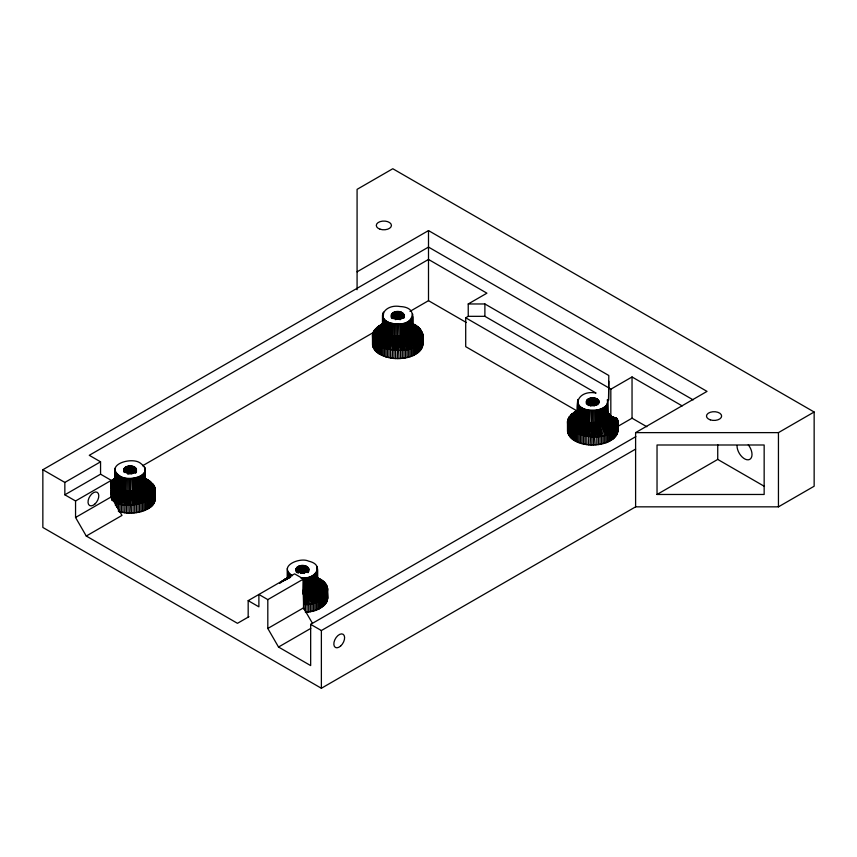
<?xml version="1.0" encoding="UTF-8"?>
<svg xmlns="http://www.w3.org/2000/svg" width="857" height="857" viewBox="0 0 857 857"><rect width="100%" height="100%" fill="white"/><g stroke="black" fill="none" stroke-linecap="round" stroke-linejoin="round"><path stroke-width="1.29" d="M110.971 483.198L115.224 480.423C114.57 495.421 148.85 494.178 144.212 478.806C176.821 495.314 128.957 513.022 114.142 501.549L120.119 488.586L120.119 476.224C103.536 464.901 132.342 456.203 140.602 463.337C155.995 474.746 128.218 482.684 120.119 476.224M292.451 575.711C277.229 566.488 299.864 556.793 308.616 561.153C326.528 565.213 313.062 581.057 300.657 577.832M144.64 467.14L144.64 479.513L154.774 487.119C155.128 494.318 157.281 504.045 149.129 508.105C142.905 512.079 135.299 513.332 128.014 513.043L128.336 478.335M412.678 323.839C423.626 327.224 425.158 340.615 421.087 349.506C415.142 357.015 404.654 358.826 395.58 358.558L395.891 323.86C374.327 322.564 382.64 303.41 400.123 306.538C420.369 307.267 412.356 327.353 395.891 323.86M567.891 427.686C565.599 440.905 583.317 445.404 593.472 445.008L593.815 410.299C599.568 410.235 609.381 407.021 607.452 399.63L608.556 400.262L608.813 375.505L484.891 303.967L468.233 303.967L468.233 316.329L465.705 317.797L465.705 346.657L577.179 411.017M303.71 609.027L303.71 604.314C319.832 606.767 339.875 586.938 317.476 577.832L321.996 580.532L317.797 578.132M305.392 612.487L313.458 611.127L319.072 608.973L324.385 605.224L326.913 601.625L327.695 597.758L327.106 586.617L317.979 579.771L326.688 585.674M383.036 323.667C344.535 347.706 426.058 365.061 422.34 332.645L412.196 325.039L421.398 330.781L412.838 325.039L420.766 329.881L412.303 324.332L420.026 329.002L412.699 324.321L419.191 328.156M608.556 400.262L608.813 381.354M607.452 399.63L607.827 414.242L610.827 416.384L617.136 418.548C622.289 451.639 538.914 434.21 578.218 409.946M128.014 513.043L126.343 512.925L127.05 478.217M395.58 358.558L393.899 358.451L394.606 323.742M591.801 445.008L592.519 410.321C569.359 410.257 576.686 389.217 596.054 393.052L465.705 317.797M593.472 445.008L600.071 444.376L607.538 442.233L613.376 438.795L616.965 434.445L617.94 430.632L617.897 421.408L611.448 416.545L617.94 422.383L607.827 414.242C606.156 421.773 596.408 423.112 589.927 422.544C575.893 421.783 576.172 410.985 577.993 399.437M126.343 512.925L124.683 512.743L125.786 478.035M393.899 358.451L392.238 358.269L393.342 323.55M129.696 513.086L130.939 478.388M296.179 568.716C296.833 574.147 307.106 574.233 308.756 569.327C307.438 563.178 293.983 564.409 296.136 571.823M302.928 594.083L303.26 577.875M391.413 314.744C392.067 320.175 402.34 320.261 403.99 315.355C402.672 309.206 389.217 310.448 391.37 317.861M397.262 358.612L398.494 323.903M586.413 401.151C587.077 406.582 597.35 406.657 598.989 401.762C597.8 395.805 584.71 396.705 586.413 403.776M422.651 341.857L422.651 333.609L412.731 326.506C411.424 339.897 384.247 339.94 382.608 326.699L372.602 334.091L372.72 346.217L375.345 350.824L379.244 353.995L385.918 356.94L392.238 358.269M588.47 444.815L589.927 410.171M128.014 504.794L129.632 490.761L129.632 478.388M395.58 350.32L397.198 336.287L397.198 323.914M586.831 444.622L586.831 436.374L588.652 422.372L588.652 410.01M126.343 504.677L128.336 490.707M393.899 350.202L395.891 336.233M585.213 444.365L585.213 436.117L587.42 422.147L587.42 409.775M303.71 604.314L303.26 590.248C308.948 590.098 318.001 587.623 317.497 580.478L327.417 587.57L327.524 599.707M124.683 504.505L127.05 490.579M392.238 350.02L394.606 336.105M583.628 444.044L583.628 435.795L586.22 421.858L586.22 409.485M588.47 436.567L591.212 422.651L591.212 410.278M586.831 436.374L589.927 422.544M124.683 512.743L121.437 512.197L121.437 503.959L124.554 490.15L124.554 477.788M389.003 357.723L389.003 349.474L392.11 335.676L392.11 323.303M585.213 436.117L588.652 422.372M121.437 512.197L119.873 511.833L119.873 503.595L123.354 489.85L123.354 477.478M387.439 357.358L387.439 349.11L390.921 335.366L390.921 323.003M382.393 325.253L373.695 331.241L383.079 325.221L373.224 332.173L372.72 346.217M583.628 435.795L587.42 422.147M118.362 510.236L118.362 503.166L122.219 489.486L122.219 477.113M385.918 356.94L385.918 348.692L389.785 335.001L389.785 322.639M121.437 503.959L125.786 490.397L123.044 504.259L123.044 512.507M389.003 349.474L393.342 335.923L390.61 349.785L390.61 358.033M124.008 468.747C123.601 474.489 134.142 474.778 136.327 470.311C136.145 464.815 126.493 464.676 124.008 468.747L123.847 471.843M580.585 443.23L580.585 434.992L585.063 421.505L585.063 409.132M119.873 503.595L124.554 490.15M387.439 349.11L392.11 335.676M579.15 442.737L579.15 434.499L583.971 421.098L583.971 408.725M118.362 503.166L123.354 489.85M385.918 348.692L390.921 335.366M577.757 442.201L577.757 433.953L582.931 420.637L582.931 408.264M580.585 434.992L586.22 421.858L582.085 435.42L582.085 443.669M115.481 505.684L115.481 502.148L121.137 489.058L121.137 476.696M383.047 355.912L383.047 347.674L388.703 334.584L388.703 322.221M579.15 434.499L585.063 421.505M381.708 355.323L381.708 347.074L387.685 334.112L387.685 321.739M577.757 433.953L583.971 421.098M119.177 475.699L119.177 488.072L112.878 500.917L120.119 488.586M380.433 354.68L380.433 346.432L386.743 333.598L386.743 321.225M379.244 353.995L379.244 345.746L385.886 333.03L385.886 320.657M115.481 502.148L122.219 489.486L116.895 502.684L116.895 507.398M383.047 347.674L389.785 335.001L384.45 348.21L384.45 356.458M575.197 440.948L575.197 432.71L581.978 420.134L581.978 407.761M114.142 501.549L121.137 489.058M381.708 347.074L388.703 334.584M574.029 440.262L574.029 432.014L581.089 419.576L581.089 407.204M380.433 346.432L387.685 334.112M572.937 439.523L572.937 431.275L580.296 418.977L580.296 406.614M119.177 488.072L111.678 500.22L118.32 487.504L118.32 475.132M379.244 345.746L386.743 333.598M575.197 432.71L582.931 420.637L576.44 433.353L576.44 441.601M111.271 498.399L118.32 487.504L111.142 496.674M574.029 432.014L581.978 420.134M111.003 496.567L117.548 486.894L117.548 474.532M377.112 352.484L377.112 344.235L385.114 332.42L385.114 320.057M572.937 431.275L581.089 419.576M110.864 494.725L116.863 486.251L116.863 473.889M376.18 351.67L376.18 343.432L384.429 331.777L384.429 319.415M110.874 492.882L116.284 485.587L116.284 473.214M375.345 350.824L375.345 342.586L383.85 331.102L383.85 318.74M571.03 437.938L571.03 429.689L579.6 418.345L579.6 405.982M377.112 344.235L385.886 333.03L378.13 345.017L378.13 353.266M570.216 437.091L570.216 428.843L578.989 417.68L578.989 405.307M111.046 494.907L117.548 486.894M376.18 343.432L385.114 332.42M569.509 436.213L569.509 427.964L578.486 416.984L578.486 404.622M111.089 493.129L116.863 486.251M375.345 342.586L384.429 331.777M568.887 435.313L568.887 427.065L578.079 416.277L578.079 403.904M571.03 429.689L580.296 418.977L571.94 430.503L571.94 438.752M111.249 491.361L116.284 485.587L110.896 490.868M570.216 428.843L579.6 418.345M110.682 490.558L115.802 484.88L115.802 472.518M373.973 349.045L373.973 340.797L383.368 330.406L383.368 318.033M279.725 583.403L287.652 577.682M569.509 427.964L578.989 417.68M111.089 488.79L115.438 484.162L115.438 471.789M373.448 348.124L373.448 339.875L382.993 329.688L382.993 317.315M568.887 427.065L578.486 416.984M110.757 487.965L115.17 483.423L115.224 468.061M373.031 347.181L373.031 338.933L382.725 328.949L382.725 316.576M567.987 433.449L567.987 425.211L577.789 415.538L577.736 400.176M373.973 340.797L383.85 331.102L374.605 341.707L374.605 349.956M111.292 489.186L115.802 484.88M373.448 339.875L383.368 330.406M577.575 400.926L577.607 414.799L567.688 424.258L577.789 415.538M110.907 488.361L115.438 484.162M373.031 338.933L382.993 329.688M567.505 431.542L567.473 421.355L577.543 414.049L567.505 423.294L577.607 414.799M110.617 487.526L115.17 483.423M372.72 337.979L382.725 328.949M567.987 425.211L578.079 416.277L568.384 426.143L568.384 434.392M110.992 486.198L115.009 482.673L115.042 468.8M372.527 337.005L382.576 328.199L382.608 314.326M110.939 485.362L114.977 481.923L110.949 484.966M382.533 315.076L382.533 327.449L372.441 336.03L382.576 328.199M110.981 484.516L115.042 481.173L111.046 484.13M372.527 345.253L372.463 335.055L382.608 326.699M567.441 422.33L577.543 414.049M111.153 483.68L115.224 480.423L111.249 483.294M372.602 334.091L382.79 325.949L373.224 332.173M567.473 421.355L577.575 413.288L567.634 420.391L567.688 432.496M567.634 420.391L577.736 412.549L567.891 419.437L577.993 411.81L568.266 418.495L568.266 420.851M110.96 485.812L115.009 482.673M372.463 335.055L382.533 327.449M382.79 325.949L372.859 333.127L372.859 341.375M110.585 483.177L115.513 479.695L111.346 482.373M110.478 482.716L114.827 479.727M568.737 417.573L578.368 411.092L569.327 416.663L569.327 419.019M111.024 481.902L115.341 479.009L110.778 481.805M382.908 324.535L374.273 330.32L382.458 325.146M285.51 579.953L287.673 578.496L284.235 580.585M569.327 416.663L578.379 410.385L570.794 414.927L578.036 410.374M110.799 482.212L114.892 479.631M374.959 329.431L382.854 324.514M111.496 481.013L115.47 478.142M375.752 328.574L382.383 324.503M283.828 580.5L287.149 578.464L281.396 581.71L287.898 577.789M571.683 414.102L578.304 409.903M111.11 480.798L115.791 477.97M382.908 323.796L376.63 327.738L382.318 324.46M282.371 580.917L287.673 577.768L283.442 580.157M284.599 579.45L287.802 577.629M382.822 323.775L378.676 326.196L382.886 323.71M573.719 412.571L578.261 409.978M357.08 271.819L428.5 230.587L707.025 391.392L635.605 432.624L635.605 506.841L321.375 688.267L42.85 527.462L42.85 469.732L428.5 247.084L693.152 399.876M64.843 482.427L100.558 461.816L100.558 474.189L64.843 494.8L64.843 482.427L42.85 469.732M75.555 500.981L111.271 480.37L111.271 496.867L121.983 515.421L86.268 536.032L75.555 517.478L75.555 500.981L64.843 494.8M142.53 465.79L374.08 332.098M409.978 311.38L428.5 300.678L466.304 322.5M75.555 517.478L111.271 496.867M468.233 303.967L486.915 293.18L428.5 259.446L89.267 455.303L100.558 461.816M608.556 387.9L610.827 389.207L632.038 376.962L682.183 405.907M248.176 617.136L248.176 600.639L294.594 573.847L303.517 579L303.517 607.859L312.227 622.932M248.176 600.639L258.889 606.831L258.889 594.458L267.812 599.611L303.517 579M248.98 616.676L237.464 623.318L86.268 536.032M635.84 436.609L310.663 624.357L310.663 665.589L278.525 647.035L267.812 628.47L303.517 607.859M617.136 426.797L632.038 418.195L646.853 426.743M278.525 647.035L310.78 628.406M310.663 624.357L321.375 630.538L635.605 449.111M657.03 494.468L764.155 494.468L764.155 444.997L657.03 444.997L657.03 494.468L717.738 459.427L764.465 486.401M635.605 432.624L778.445 432.624L814.15 412.003L814.15 486.23L778.445 506.841L635.605 506.841M381.065 324.814L382.372 324.203M113.499 479.288L114.806 478.677M576.097 411.199L577.393 410.589M285.831 578.786L287.138 578.164M592.519 410.321L593.815 410.299M468.233 316.329L484.891 316.329L608.813 387.878M118.362 511.415L119.873 511.833M610.345 415.731L607.688 412.742L617.94 422.383M412.324 323.914L416.127 325.831L413.095 324.096M146.097 478.977L153.199 484.355L144.094 478.131M318.429 578.475L319.693 579.107M412.72 323.882L414.927 325.146M412.795 324.225L418.259 327.342L413.149 324.171M145.154 478.356L149.675 481.045L145.476 478.635M145.229 478.699L150.693 481.816L145.465 478.699M317.561 578.196L323.025 581.314L317.786 578.196M814.15 412.003L392.795 168.733L357.08 189.354L357.08 289.72M100.558 474.189L111.271 480.37M317.518 578.239L323.957 582.117M144.115 478.099L151.625 482.63M317.99 579.643L326.163 584.753L326.163 587.099M153.832 487.612L153.832 485.255L144.64 479.513L154.356 486.176M609.445 414.509L607.817 413.492L609.895 415.099M317.465 578.282L324.792 582.964L317.101 578.282L326.163 584.753M144.212 478.806L153.832 485.255M412.196 325.039L421.923 331.702M614.78 417.616L617.501 419.491L617.372 433.503M422.34 332.645L412.517 325.767L422.651 333.609M327.106 586.617L317.283 579.739L327.417 587.57M144.951 467.879L144.951 480.241L154.774 487.119M154.946 501.174L155.085 488.083L145.165 480.991L155.278 489.047L155.342 499.245M422.758 345.735L422.844 334.573L412.828 327.256L422.93 335.548L422.897 344.771M327.663 598.732L327.61 588.545L317.593 581.228L327.695 589.52L317.572 581.978L317.593 568.855M155.278 489.047L145.262 481.741L155.363 490.022L145.251 482.491L155.203 491.972L155.203 500.209M607.688 412.742L608.609 413.428M422.93 335.548L412.806 328.017L412.731 314.144M615.219 417.777L617.501 419.491L616.14 418.141M144.951 480.241L155.085 488.083M613.558 417.188L617.758 420.455L617.854 431.596M412.731 326.506L422.844 334.573M317.497 580.478L327.61 588.545M612.112 416.727L617.897 421.408L612.809 416.941L617.758 420.455L614.362 417.466L617.501 419.491L615.669 417.959M607.688 400.369L607.731 414.992L617.854 423.347L607.827 414.242M422.897 336.522L412.806 328.017L422.758 337.487L412.688 328.767L412.688 316.394M327.663 590.494L317.572 581.978L327.524 591.459L317.454 582.728L317.454 570.366M145.251 482.491L155.342 490.997M617.672 432.549L617.672 424.311L607.517 415.731L607.517 403.358M145.165 468.618L145.122 483.241L155.203 491.972M412.453 317.133L412.453 329.506L422.512 338.451L422.512 346.699M317.219 571.105L317.219 583.467L327.278 592.423L327.278 600.671M144.887 471.607L144.887 483.98L154.946 492.925L145.122 483.241M422.147 347.653L422.147 339.404L412.099 330.224L412.099 317.861M326.913 601.625L326.913 593.376L316.865 584.195L316.865 571.823M154.581 502.127L154.581 493.878L144.544 484.708L144.544 472.336M607.731 414.992L617.672 424.311M617.372 425.265L607.517 415.731L616.965 426.197L616.965 434.445M412.688 328.767L422.512 338.451M317.454 582.728L327.278 592.423M607.195 404.097L607.195 416.459L616.965 426.197M412.453 329.506L422.147 339.404M317.219 583.467L326.913 593.376M144.887 483.98L154.581 493.878M606.767 404.804L606.767 417.177L616.451 427.118L616.451 435.367M606.231 405.49L606.231 417.862L615.829 428.018L615.829 436.267M615.112 437.134L615.112 428.896L605.599 418.516L605.599 406.143M411.649 318.568L411.649 330.931L421.087 341.257L421.087 349.506M316.415 572.53L316.415 584.903L325.853 595.229L325.853 603.467M144.083 473.043L144.083 485.405L153.532 495.732L153.532 503.98M411.092 319.243L411.092 331.616L420.401 342.147L420.401 350.395M315.858 573.215L315.858 585.588L325.167 596.118L325.167 604.356M143.526 473.717L143.526 486.09L152.846 496.621L152.846 504.869M607.195 416.459L616.451 427.118M410.439 319.897L410.439 332.27L419.619 343.004L419.619 351.252M315.205 573.869L315.205 586.231L324.385 596.975L324.385 605.224M142.873 474.371L142.873 486.744L152.053 497.488L152.053 505.726M606.767 417.177L615.829 428.018M418.741 352.088L418.741 343.839L409.689 332.88L409.689 320.507M323.507 606.049L323.507 597.811L314.455 586.852L314.455 574.479M151.175 506.562L151.175 498.313L142.123 487.354L142.123 474.982M607.452 412.003L608.213 412.924M421.087 341.257L412.099 330.224L421.676 340.336L421.676 348.585M325.853 595.229L316.865 584.195L326.442 594.308L326.442 602.557M153.532 495.732L144.544 484.708L154.11 494.821L154.11 503.059M606.231 417.862L615.112 428.896M411.649 330.931L420.401 342.147M316.415 584.903L325.167 596.118M144.083 485.405L152.846 496.621M411.092 331.616L419.619 343.004M315.858 585.588L324.385 596.975M143.526 486.09L152.053 497.488M604.871 406.775L604.871 419.137L613.376 430.546L613.376 438.795M604.056 407.354L604.056 419.726L612.369 431.317L612.369 439.566M410.439 332.27L418.741 343.839M315.205 586.231L323.507 597.811M142.873 486.744L151.175 498.313M611.277 440.305L611.277 432.057L603.157 420.273L603.157 407.9M408.843 321.086L408.843 333.459L416.695 345.382L416.695 353.63M313.608 575.058L313.608 587.42L321.461 599.354L321.461 607.602M141.287 475.56L141.287 487.933L149.129 499.867L149.129 508.105M613.376 430.546L605.599 418.516L614.298 429.732L614.298 437.981M407.921 321.621L407.921 333.984L415.538 346.099L415.538 354.348M312.687 575.583L312.687 587.956L320.304 600.071L320.304 608.309M140.366 476.096L140.366 488.469L147.972 500.574L147.972 508.822M604.871 419.137L612.369 431.317M414.306 355.012L414.306 346.764L406.925 334.476L406.925 322.103M319.072 608.973L319.072 600.736L311.691 588.438L311.691 576.075M146.74 509.487L146.74 501.238L139.37 488.951L139.37 476.578M604.056 419.726L611.277 432.057M416.695 345.382L409.689 332.88L417.755 344.632L417.755 352.88M321.461 599.354L314.455 586.852L322.521 598.604L322.521 606.852M149.129 499.867L142.123 487.354L150.2 499.106L150.2 507.355M602.171 408.393L602.171 420.766L608.856 433.385L608.856 441.634M408.843 333.459L415.538 346.099M313.608 587.42L320.304 600.071M141.287 487.933L147.972 500.574M601.121 408.843L601.121 421.205L607.538 433.985L607.538 442.233M407.921 333.984L414.306 346.764M312.687 587.956L319.072 600.736M140.366 488.469L146.74 501.238M600.018 409.228L600.018 421.601L606.145 434.52L606.145 442.769M405.864 322.532L405.864 334.905L411.628 347.942L411.628 356.191M310.63 576.504L310.63 588.877L316.394 601.914L316.394 610.163M138.298 477.017L138.298 489.379L144.062 502.416L144.062 510.665M608.856 433.385L603.157 420.273L610.109 432.742L610.109 440.991M404.74 322.918L404.74 335.28L410.182 348.456L410.182 356.705M309.506 576.879L309.506 589.252L314.947 602.428L314.947 610.666M137.174 477.392L137.174 489.765L142.626 502.93L142.626 511.179M602.171 420.766L607.538 433.985M403.561 323.239L403.561 335.601L408.693 348.906L408.693 357.155M308.327 577.2L308.327 589.573L313.458 602.878L313.458 611.127M135.995 477.713L135.995 490.086L141.126 503.38L141.126 511.629M601.121 421.205L606.145 434.52M407.15 357.551L407.15 349.302L402.329 335.869L402.329 323.496M311.916 611.523L311.916 603.274L307.095 589.841L307.095 577.468M139.584 512.025L139.584 503.777L134.774 490.343L134.774 477.97M600.018 421.601L604.699 435.013L604.699 443.262M411.628 347.942L406.925 334.476L412.999 347.385L412.999 355.623M316.394 601.914L311.691 588.438L317.765 601.346L317.765 609.595M144.062 502.416L139.37 488.951L145.433 501.859L145.433 510.097M598.85 409.571L598.85 421.933L603.199 435.442L603.199 443.69M405.864 334.905L410.182 348.456M310.63 588.877L314.947 602.428M138.298 489.379L142.626 502.93M597.64 409.839L597.64 422.212L601.657 435.817L601.657 444.065M404.74 335.28L408.693 348.906M309.506 589.252L313.458 602.878M137.174 489.765L141.126 503.38M596.386 410.053L596.386 422.426L600.071 436.127L600.071 444.376M617.501 427.739L617.94 430.632M403.561 335.601L407.15 349.302M308.327 589.573L311.916 603.274M135.995 490.086L139.584 503.777M598.454 444.633L598.454 436.384L595.112 422.576L595.112 410.214M401.076 323.7L401.076 336.073L403.947 349.913L403.947 358.162M305.842 577.672L305.842 590.034L308.713 603.885L308.713 612.123M133.51 478.174L133.51 490.547L136.381 504.387L136.381 512.636M598.85 421.933L601.657 435.817M399.791 323.839L399.791 336.201L402.297 350.127L402.297 358.365M304.556 577.8L304.556 590.173L307.063 604.089L307.063 612.337M132.235 478.313L132.235 490.675L134.731 504.602L134.731 512.84M597.64 422.212L600.071 436.127M400.626 358.515L400.626 350.267L398.494 336.276L398.944 358.601M303.26 590.248L305.392 604.239L305.392 611.309M133.071 512.989L133.071 504.741L130.939 490.75L131.389 513.075M596.386 422.426L598.454 436.384M403.947 349.913L402.329 335.869L405.565 349.635L405.565 357.883M308.713 603.885L307.095 589.841L310.33 603.607L310.33 611.855M136.381 504.387L134.774 490.343L138.009 504.12L138.009 512.357M593.815 422.672L595.154 444.944M401.076 336.073L402.297 350.127M305.842 590.034L307.063 604.089M133.51 490.547L134.731 504.602M592.519 422.694L593.472 436.759M399.791 336.201L400.626 350.267M304.556 590.173L305.392 604.239M132.235 490.675L133.071 504.741M591.801 436.759L591.212 422.651L590.13 444.944M397.198 336.287L397.262 350.363M129.632 490.761L129.696 504.837M595.154 436.695L595.112 422.576L596.815 436.577L596.815 444.815M778.445 432.624L778.445 506.841M717.738 444.719L717.738 459.427M632.038 376.962L632.038 418.195M610.827 389.207L610.827 416.384M598.85 400.787L598.85 403.411M598.615 400.326L598.615 402.951M598.272 399.876L598.272 403.818M597.832 399.458L597.832 404.708M597.297 399.083L597.297 404.333M596.686 398.751L596.686 405.318M595.99 398.473L595.99 405.029M595.251 398.248L595.251 404.804M594.458 398.077L594.458 405.95M593.633 397.969L593.633 405.843M592.798 397.927L592.798 405.8M591.951 397.959L591.951 405.832M591.126 398.044L591.126 405.918M590.323 398.194L590.323 406.068M589.562 398.409L589.562 404.965M588.855 398.676L588.855 405.232M588.223 398.998L588.223 405.554M587.666 399.362L587.666 404.611M587.206 399.769L587.206 403.711M586.831 400.208L586.831 404.14M586.574 400.669L586.574 403.293M484.891 303.967L484.891 316.329M428.5 230.587L428.5 300.678M403.99 315.355L403.99 317.979M403.851 314.39L403.979 317.497M403.615 313.919L403.615 317.861M403.272 313.48L403.272 317.411M402.833 313.062L402.833 318.311M402.297 312.687L402.297 317.936M401.676 312.355L401.676 318.911M400.99 312.066L400.99 318.633M400.24 311.841L400.24 319.715M399.448 311.68L399.448 319.543M398.634 311.573L398.634 319.447M397.787 311.53L397.787 319.404M396.952 311.552L396.952 319.425M396.116 311.648L396.116 319.511M395.313 311.798L395.313 319.672M394.563 312.012L394.563 318.568M393.856 312.28L393.856 318.836M393.224 312.601L393.224 317.84M392.667 312.966L392.667 318.215M392.195 313.373L392.195 318.622M391.831 313.812L391.831 317.743M391.563 314.273L391.563 316.897M383.475 312.13L383.475 314.605M383.079 312.848L383.079 315.322M321.375 630.538L321.375 688.267M316.961 566.638L316.961 569.112M308.745 568.834L308.745 571.458M308.616 568.352L308.616 570.976M308.381 567.891L308.381 571.823M308.038 567.441L308.038 572.69M307.588 567.034L307.588 572.272M307.063 566.648L307.063 571.898M306.442 566.316L306.442 571.565M305.756 566.038L305.756 572.594M305.006 565.813L305.006 572.369M304.214 565.641L304.214 573.515M303.399 565.534L303.399 573.408M302.553 565.502L302.553 573.365M301.718 565.524L301.718 573.397M300.882 565.609L300.882 573.483M300.079 565.759L300.079 572.326M299.329 565.974L299.329 572.54M298.622 566.241L298.622 572.808M297.99 566.563L297.99 573.129M297.433 566.927L297.433 572.176M296.961 567.334L296.961 572.583M296.597 567.773L296.597 571.715M296.329 568.234L296.329 570.858M290.652 574.629L290.652 577.104M289.88 574.019L289.88 577.736M289.195 573.376L289.195 578.325M288.616 572.701L288.616 577.65M288.134 572.005L288.134 578.186M287.759 571.287L287.759 577.468M287.491 570.548L287.491 579.203M287.374 568.298L287.374 579.428M267.812 599.611L267.812 628.47M136.413 469.347L136.413 471.971M136.284 468.865L136.284 471.489M136.049 468.393L136.049 472.336M135.706 467.954L135.706 473.203M135.267 467.536L135.267 472.785M134.731 467.161L134.731 472.411M134.121 466.829L134.121 473.385M133.424 466.54L133.424 473.107M132.685 466.315L132.685 472.882M131.892 466.154L131.892 474.017M131.067 466.047L131.067 473.921M130.232 466.004L130.232 473.878M129.386 466.026L129.386 473.9M128.561 466.122L128.561 473.985M127.757 466.272L127.757 474.146M126.997 466.487L126.997 473.043M126.29 466.754L126.29 472.003M125.658 467.076L125.658 472.325M125.101 467.44L125.101 472.689M124.64 467.847L124.64 471.779M124.265 468.286L124.265 472.218M748.268 444.815A10.605 6.128 60 0 1 748.268 459.813A10.605 6.128 60 0 1 737.02 445.822M94.806 504.13A7.627 4.403 -60 0 0 97.227 492.325A7.627 4.403 -60 0 0 88.207 500.317A7.627 4.403 -60 0 0 94.806 504.13M710.271 419.855A7.574 4.371 0 0 0 721.626 416.063A7.574 4.371 0 0 0 710.271 412.281A7.574 4.371 0 0 0 710.271 419.855M340.625 646.049A7.627 4.403 -60 0 0 343.046 634.244A7.627 4.403 -60 0 0 334.016 642.236A7.627 4.403 -60 0 0 340.625 646.049M380.08 229.215A7.574 4.371 0 0 0 391.435 225.434A7.574 4.371 0 0 0 380.08 221.642A7.574 4.371 0 0 0 380.08 229.215"/></g></svg>
